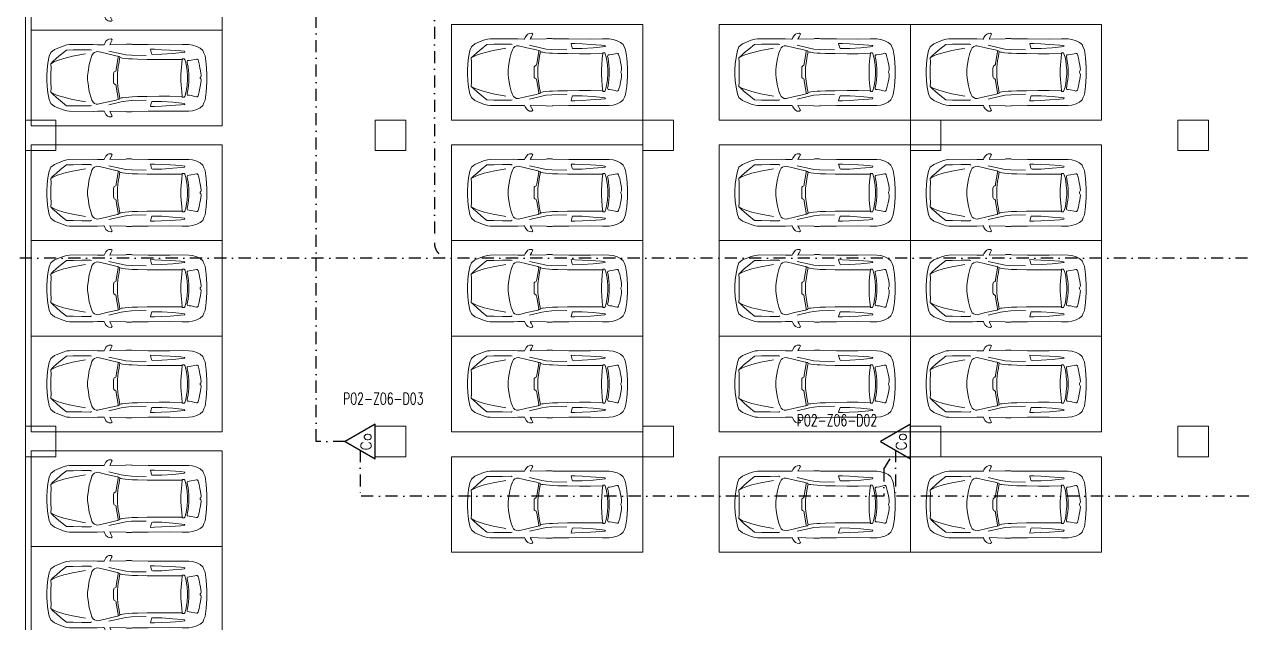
# Model space of a CAD drawing. Header units: metres. Extents: x -19121 to 152404, y -12107 to 29421.
# Drawn here: x 35522 to 38712, y 366 to 1930 of the extents above; entities that cross this region are included whole.
import ezdxf
from ezdxf.enums import TextEntityAlignment as Align

# ---------------------------------------------------------------- set-up
doc = ezdxf.new("R2010")
doc.units = ezdxf.units.M
doc.header["$LTSCALE"] = 50
doc.header["$MEASUREMENT"] = 0
doc.linetypes.add('DASHDOT', pattern=[25.4, 12.7, -6.35, 0, -6.35])
doc.layers.get('0').update_dxf_attribs({"color": 9, "lineweight": 5})
for name, color, linetype, lineweight in [('00', 9, 'Continuous', 5), ('01', 9, 'Continuous', 5), ('04', 9, 'Continuous', 5), ('06D', 9, 'Continuous', 5), ('32-ekipman', 9, 'Continuous', 5), ('E-DEDEKTÖR NUMARALARI', 20, 'Continuous', 30), ('E-KABLO', 7, 'Continuous', 30), ('E-KARBONMONOKSİT DEDEKTÖRÜ', 7, 'Continuous', 30)]:
    doc.layers.add(name, color=color, linetype=linetype, lineweight=lineweight)
doc.styles.add('E-YAZI', font='txttw.shx', dxfattribs={"height": 200})

# ---------------------------------------------------------------- blocks, each defined once
blk = doc.blocks.new('100_KARBONMONOKSİT DEDEKTÖRÜ 085')
at = {"layer": 'E-KARBONMONOKSİT DEDEKTÖRÜ', "color": 4}
blk.add_lwpolyline([(2.26, 0), (0, 3.92), (-2.26, 0)], close=True, dxfattribs=at)
at = {"layer": 'E-KARBONMONOKSİT DEDEKTÖRÜ', "color": 3, "style": 'E-YAZI'}
blk.add_text('Co', height=1.36, dxfattribs=at).set_placement((-0.02, 1.2), align=Align.MIDDLE)
blk = doc.blocks.new('p-kolon_80x80')
blk.add_lwpolyline([(-40, -40), (40, -40), (40, 40), (-40, 40)], close=True)
blk = doc.blocks.new('2.Bod.Ara.Sitatik Elk.')
at = {"layer": '01'}
for p in [(7565, -6990), (8480, -6990), (9180, -6990), (9880, -6990), (10580, -6990), (7565, -7790), (8480, -7790), (9180, -7790), (9880, -7790), (10580, -7790)]:
    blk.add_blockref('p-kolon_80x80', p, dxfattribs=at)
blk = doc.blocks.new('p-araba-10')
for points in [[(-193.8, -2.4), (-193.8, 5.3), (-192.9, 22.2), (-191.1, 38.9), (-187.6, 56.6), (-183.4, 66.4), (-173.9, 74.2), (-151.3, 83.5), (-141.2, 86.3), (-134.5, 87.1), (-72.5, 87.3), (-61.4, 87), (-45.8, 86.8), (-44, 86.7), (-42.5, 90.5), (-39.1, 95.9), (-35.3, 99.6), (-31.2, 101.5), (-25.1, 101.9), (-22.6, 99.4), (-26, 92.8), (-28.4, 88.2), (-29.2, 86.7), (12.7, 87.6), (14.7, 88.4), (27.6, 88.2), (29.7, 87.5), (71.7, 87.1), (127.9, 86.7), (160, 87.2), (177.5, 87.1), (187.3, 85.7), (198.4, 82.4), (207, 78), (214.1, 72.2), (217.1, 65), (220, 58.1), (223.2, 37.3), (225, 11.2), (225, -11.2), (223.2, -37.3), (220, -58.1), (217.1, -65), (214.1, -72.2), (207, -78), (198.4, -82.4), (187.3, -85.7), (177.5, -87.1), (160, -87.2), (127.9, -86.7), (71.7, -87.1), (29.7, -87.5), (27.6, -88.2), (14.7, -88.4), (12.7, -87.6), (-29.2, -86.7), (-28.4, -88.2), (-26, -92.8), (-22.6, -99.4), (-25.1, -101.9), (-31.2, -101.5), (-35.3, -99.6), (-39.1, -95.9), (-42.5, -90.5), (-44, -86.7), (-45.8, -86.8), (-61.4, -87), (-72.5, -87.3), (-134.5, -87.1), (-141.2, -86.3), (-151.3, -83.5), (-173.9, -74.2), (-183.4, -66.4), (-187.6, -56.6), (-191.1, -38.9), (-192.9, -22.2), (-193.8, -5.3), (-193.8, 2.4)], [(-93, -62.5), (-126.3, -56.3), (-149.5, -50.6), (-165.5, -45.6), (-173.7, -42.3), (-183.5, -36.9), (-182.7, -25.6), (-183.2, -12.4), (-183.2, 0.2), (-183.2, 12.8), (-182.7, 26), (-183.5, 37.3), (-177.8, 43), (-168.5, 51.5), (-157.6, 60.6), (-142.7, 72.8), (-124.7, 73.2), (-102, 73.6), (-79.4, 73.7), (-76.8, 72.4)], [(-8.3, -56.7), (-13.4, -57.9), (-38.1, -63.5), (-60.3, -68.8), (-64.9, -68.3), (-69.3, -66.4), (-73, -63.6), (-75.8, -58.3), (-79.1, -49.2), (-82.8, -35.3), (-86.1, -15.4), (-87, -5.3), (-87, 0.2), (-87, 5.7), (-86.1, 15.7), (-82.8, 35.6), (-79.1, 49.6), (-75.8, 58.7), (-73, 63.9), (-69.3, 66.8), (-64.9, 68.6), (-60.3, 69.2), (-38.1, 63.8), (-13.4, 58.2), (-8.3, 57)], [(66.2, 58.6), (27.5, 59.4), (12.7, 60.6), (0.9, 62.9), (-31.5, 70.4)], [(-93, 62.8), (-126.3, 56.7), (-149.5, 51), (-165.5, 45.9), (-173.7, 42.6), (-183.5, 37.3), (-182.7, 26), (-183.2, 12.8), (-183.2, 0.2), (-183.2, -12.4), (-182.7, -25.6), (-183.5, -36.9), (-177.8, -42.6), (-168.5, -51.2), (-157.6, -60.2), (-142.7, -72.5), (-124.7, -72.9), (-102, -73.2), (-79.4, -73.3), (-76.8, -72.1)], [(-2.5, -52.9), (-3.1, -54.6), (-4.3, -55.5), (-8.3, -56.7), (-7.3, -54.5), (-7.2, -52.8), (-12.4, -22.8), (-12.7, -19.8), (-13.7, -17.7), (-17.5, -15.6), (-18.7, -14.2), (-19.1, -9.7), (-19.2, -3.2), (-19.2, 0.2), (-19.2, 3.5), (-19.1, 10), (-18.7, 14.5), (-17.5, 15.9), (-13.7, 18.1), (-12.7, 20.1), (-12.4, 23.1), (-7.2, 53.1), (-7.3, 54.8), (-8.3, 57), (-4.3, 55.8), (-3.1, 54.9), (-2.5, 53.3)], [(160.4, 48.6), (128, 48.3), (99.7, 48.3), (68.4, 48.6), (43.2, 49.2), (29.3, 49.7), (20.9, 50.2), (11.4, 51.1), (4.3, 52), (0.7, 52.6), (-2.5, 53.3), (-3.4, 49.8), (-4.9, 41.7), (-6.9, 29.6), (-9.1, 11.9), (-9.1, 2.6), (-9.1, 0.2), (-9.1, -2.2), (-9.1, -11.6), (-6.9, -29.3), (-4.9, -41.4), (-3.4, -49.4), (-2.5, -52.9), (0.7, -52.2), (4.3, -51.7), (11.4, -50.8), (20.9, -49.9), (29.3, -49.3), (43.2, -48.9), (68.4, -48.3), (99.7, -47.9), (128, -47.9), (160.4, -48.3)], [(66.2, -58.2), (27.5, -59), (12.7, -60.3), (0.9, -62.6), (-31.5, -70.1)]]:
    blk.add_lwpolyline(points)
for points in [[(159.5, 66.3), (166.1, 67.2), (167.1, 68.6), (165.9, 69.6), (156.3, 70.9), (128.7, 72.7), (106.1, 73.8), (87.7, 74.9), (77.7, 75), (77.4, 74.3), (80.3, 64), (81.1, 62.1), (83.3, 61.7), (106.9, 62), (135.6, 63.8)], [(169.6, -39.3), (171.3, -30.3), (172.9, -18.6), (173.8, -4.4), (173.8, 0.2), (173.8, 4.7), (172.9, 19), (171.3, 30.6), (169.6, 39.6), (166.8, 48.4), (165.8, 50.4), (160.6, 50.4), (160.4, 48.6), (159, 36.5), (157.5, 19.4), (157, 8.1), (157, 0.2), (157, -7.8), (157.5, -19.1), (159, -36.2), (160.4, -48.3), (160.6, -50.1), (165.8, -50.1), (166.8, -48.1)], [(174.1, -36.1), (175.5, -27.9), (176.6, -19.3), (177.4, -10.5), (177.5, -1.4), (177.5, 0.2), (177.5, 1.8), (177.4, 10.9), (176.6, 19.7), (175.5, 28.2), (174.1, 36.4), (173, 41.1), (173.2, 43.7), (174.5, 45.2), (178.1, 45.7), (184.1, 46.5), (193.2, 48.4), (197.4, 49.4), (199.8, 49.3), (201.7, 47.1), (202.6, 43.6), (204.7, 36.9), (206.7, 26.7), (208.2, 18.6), (209.1, 12.5), (209.7, 6.9), (209.5, 5), (208.6, 3), (207.7, 1.2), (207.7, 0.2), (207.7, -0.9), (208.6, -2.7), (208.6, -2.7), (209.5, -4.6), (209.7, -6.6), (209.1, -12.1), (208.2, -18.3), (206.7, -26.4), (204.7, -36.5), (202.6, -43.3), (201.7, -46.8), (199.8, -49), (197.4, -49.1), (193.2, -48.1), (184.1, -46.1), (178.1, -45.3), (174.5, -44.9), (173.2, -43.4), (173, -40.8)], [(159.5, -66), (166.1, -66.9), (167.1, -68.2), (165.9, -69.3), (156.3, -70.5), (128.7, -72.4), (106.1, -73.5), (87.7, -74.5), (77.7, -74.7), (77.4, -74), (80.3, -63.7), (81.1, -61.7), (83.3, -61.4), (106.9, -61.6), (135.6, -63.5)]]:
    blk.add_lwpolyline(points, close=True)
blk = doc.blocks.new('p-carpark_std')
at = {"layer": '06D'}
blk.add_lwpolyline([(-500, -125), (0, -125), (0, 125), (-500, 125)], close=True, dxfattribs=at)
at = {"layer": '04'}
blk.add_blockref('p-araba-10', (-265, 0), dxfattribs=at)
blk = doc.blocks.new('YD-72-20')
at = {"linetype": 'Continuous'}
for p, q in [((0, 0.714), (-0.028, 0.634)), ((0, 0.714), (0.028, 0.634)), ((0, 0.434), (0, 0.714)), ((-0.225, 0.355), (0.225, 0.355)), ((-0.225, 0.355), (0, 0.276)), ((0.225, 0.355), (0, 0.434)), ((0.36, 0), (-0.36, 0)), ((0, 0.058), (0, 0.276)), ((0.36, 0), (0.36, -0.2))]:
    blk.add_line(p, q, dxfattribs=at)
blk.add_solid([(0.36, -0.2), (-0.36, 0), (-0.36, -0.2)])
blk = doc.blocks.new('b2a yan.dol')
at = {"yscale": 100, "zscale": 100}
for p, xscale, rotation in [((39220, -17321), -100, 90), ((36512, -17486.4), 100, 180)]:
    blk.add_blockref('YD-72-20', p, dxfattribs=dict(at, xscale=xscale, rotation=rotation))
at = {"xscale": 100, "yscale": 100, "zscale": 100}
blk.add_blockref('YD-72-20', (38247.5, -19991.4), dxfattribs=at)
blk = doc.blocks.new('2.Bod.Ara.Mimari Elk.')
at = {"layer": '00'}
for points in [[(7540, -6230), (7540, -6950), (7525, -6950), (7525, -6230)], [(7540, -7030), (7540, -7750), (7525, -7750), (7525, -7030)], [(7540, -7830), (7540, -8550), (7525, -8550), (7525, -7830)]]:
    blk.add_lwpolyline(points, close=True, dxfattribs=at)
at = {"layer": '04'}
for p in [(8040, -6590), (8040, -6840), (9140, -6825), (9840, -6825), (10340, -6825), (8040, -7140), (9140, -7140), (9840, -7140), (10340, -7140), (8040, -7390), (9140, -7390), (9840, -7390), (10340, -7390), (8040, -7640), (9140, -7640), (9840, -7640), (10340, -7640), (8040, -7940), (9140, -7955), (9840, -7955), (10340, -7955), (8040, -8190)]:
    blk.add_blockref('p-carpark_std', p, dxfattribs=at)
at = {"layer": '32-ekipman'}
blk.add_blockref('b2a yan.dol', (-28000, 10881.4), dxfattribs=at)

msp = doc.modelspace()

# ---------------------------------------------------------------- linework, layer by layer
at = {"layer": 'E-KABLO', "color": 3, "linetype": 'DASHDOT', "ltscale": 0.05}
for p, q in [((36285.3, 839.8), (36285.3, 2411.6)), ((36595, 2114.8), (36595, 1358.9)), ((39230.8, 1318.9), (30140.5, 1318.9)), ((36361.6, 839.8), (36285.3, 839.8)), ((36400.8, 817.2), (36400.8, 697.2)), ((37770.8, 767.2), (37800.8, 817.2)), ((37800.8, 817.2), (37800.8, 697.2)), ((37770.8, 767.2), (37770.8, 697.2)), ((37770.8, 697.2), (36400.8, 697.2)), ((39170.8, 697.2), (37800.8, 697.2))]:
    msp.add_line(p, q, dxfattribs=at)
msp.add_arc((36635, 1358.9), 40, 180, 270, dxfattribs=at)

# ---------------------------------------------------------------- block references
at = {"layer": '06D'}
for name in ['2.Bod.Ara.Sitatik Elk.', '2.Bod.Ara.Mimari Elk.']:
    msp.add_blockref(name, (28000, 8630), dxfattribs=at)
at = {"layer": 'E-KARBONMONOKSİT DEDEKTÖRÜ', "color": 4, "xscale": 20, "yscale": 20, "zscale": 20, "rotation": 90.00000000025959}
for p in [(36440, 839.8), (37840, 839.8)]:
    msp.add_blockref('100_KARBONMONOKSİT DEDEKTÖRÜ 085', p, dxfattribs=at)

# ---------------------------------------------------------------- texts
at = {"layer": 'E-DEDEKTÖR NUMARALARI', "style": 'E-YAZI', "width": 0.7}
for s, p in [('P02-Z06-D03', (36356, 936.8)), ('P02-Z06-D02', (37542.7, 880))]:
    msp.add_text(s, height=30, dxfattribs=at).set_placement(p)

doc.saveas('drawing.dxf')
